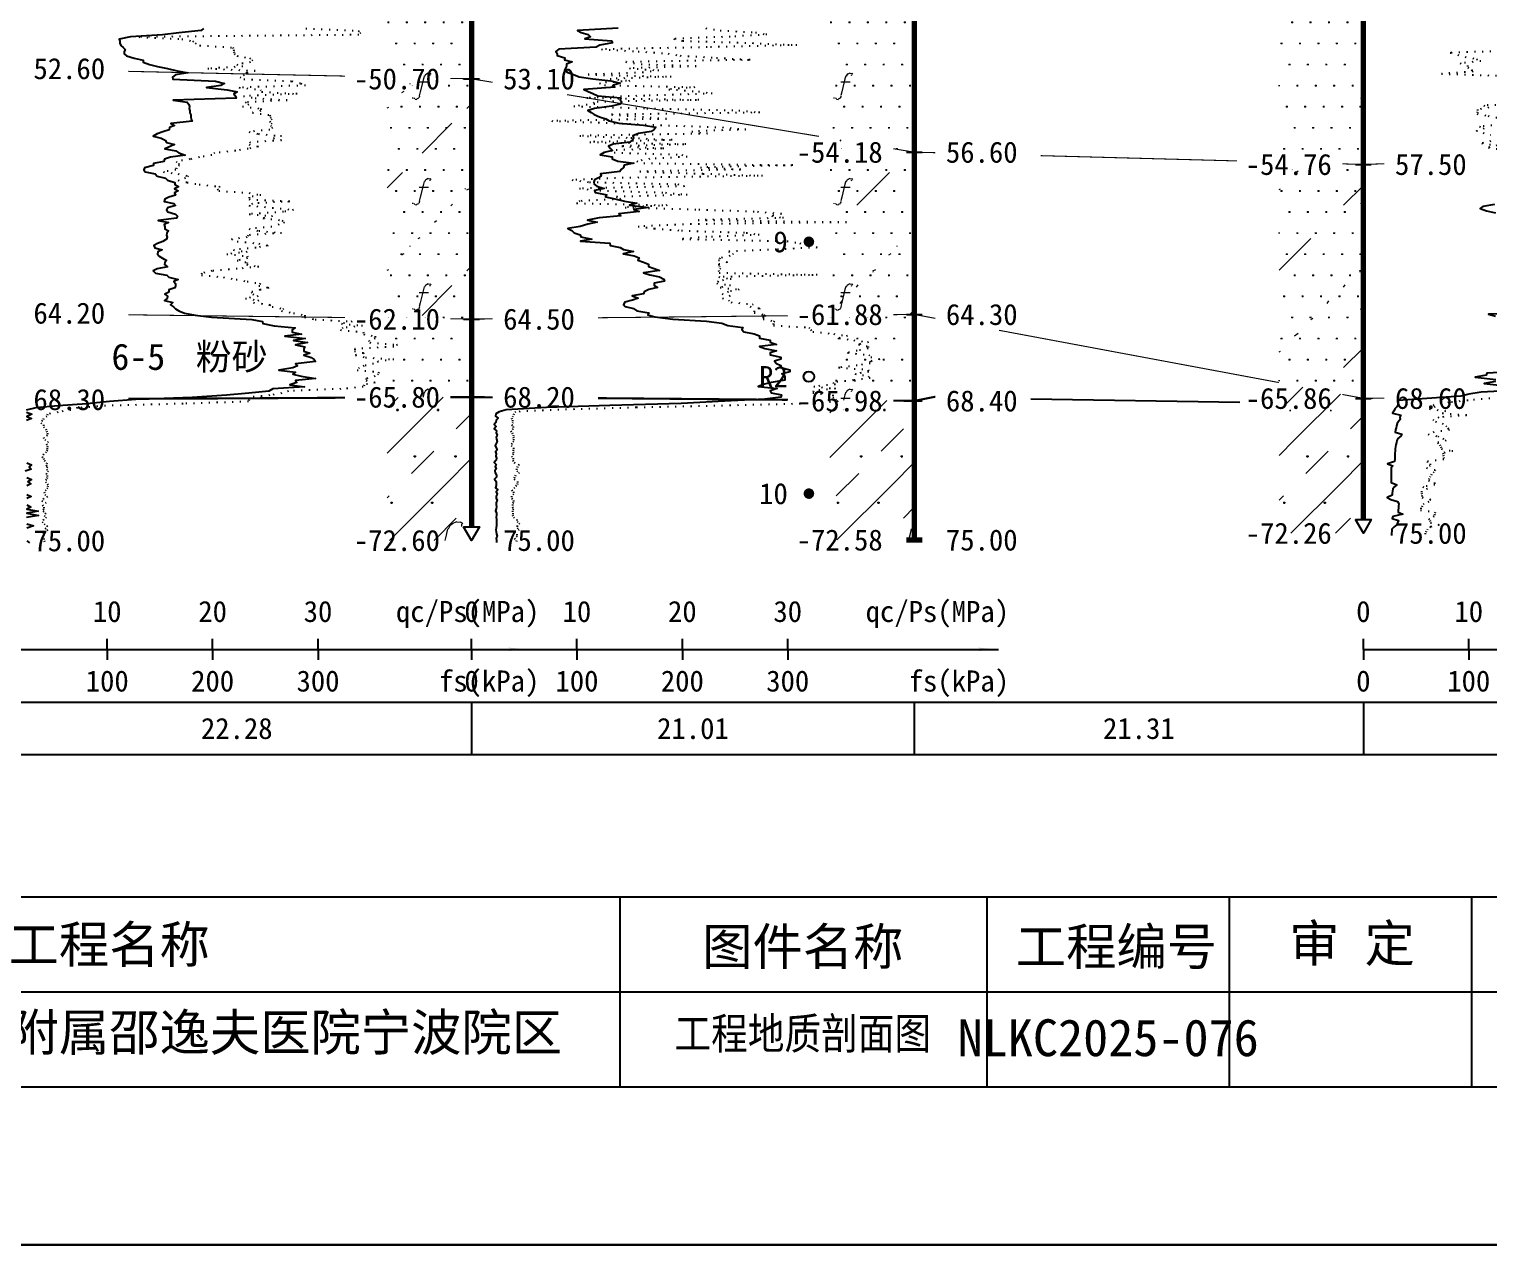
# Model space of a CAD drawing. Extents: x -37 to 3540, y -1485 to 297.
# Drawn here: x 1164.1 to 1302.6, y -594 to -478.6 of the extents above; entities that cross this region are included whole.
import ezdxf
from ezdxf.enums import TextEntityAlignment as Align

# ---------------------------------------------------------------- set-up
doc = ezdxf.new("R2010")
doc.units = 0
doc.linetypes.add('DOT', pattern=[6.35, 0, -6.35])
doc.layers.get('0').update_dxf_attribs({"linetype": 'CONTINUOUS'})
for name, color, linetype in [('CURVE', 200, 'CONTINUOUS'), ('FRAME', 7, 'CONTINUOUS'), ('HOLE', 41, 'CONTINUOUS'), ('RULER', 7, 'CONTINUOUS'), ('SAMPLE', 1, 'CONTINUOUS'), ('STRATUM', 241, 'CONTINUOUS')]:
    doc.layers.add(name, color=color, linetype=linetype)
doc.layers.add('HATCH', color=7, linetype='CONTINUOUS', lineweight=13)
doc.styles.add('ST', font='')
doc.styles.get('ST').set_extended_font_data('SimSun')
pattern_1 = [(82.875, (850.5993, -595.206), (0.0003693, 10.0001764), [0.08929, -80.53371]), (143.13, (850.7003, -595.2818), (-29.999964, 20.000054), [0.12627, -49.87373]), (172.875, (850.8775, -595.304), (-70.0002457, 9.9996603), [0.17857, -80.44443]), (206.565, (851.056, -595.2147), (-9.999705, -9.999687), [0.19954, -22.16046]), (243.435, (851.145, -595.0363), (9e-06, -9.999696), [0.19954, -22.16146]), (255.964, (851.2345, -594.679), (-0.0002, -9.999501), [0.36813, -40.86287]), (255.964, (851.5445, -593.439), (-0.0002, -9.999501), [1.27838, -39.95262]), (255.964, (851.613, -593.165), (-0.0002, -9.999501), [0.28235, -40.94865]), (216.87, (851.8032, -592.9108), (-9.999982, -10.000018), [0.12627, -49.87373]), (243.435, (851.702, -592.9865), (9e-06, -9.999696), [0.19954, -22.16146]), (206.565, (851.9817, -592.8215), (-9.999705, -9.999687), [0.19954, -22.16046]), (172.875, (852.1589, -592.8437), (-70.0002457, 9.9996603), [0.17857, -80.44443]), (143.13, (852.26, -592.9194), (-29.999964, 20.000054), [0.12627, -49.87373]), (82.875, (852.2488, -593.008), (0.0003693, 10.0001764), [0.08929, -80.53371]), (0, (851.104, -593.66), (0, 10), [0.89286, -9.10714]), (0, (851.4589, -594), (1, 2), [0, -1.75]), (0, (851.4339, -593.975), (1, 2), [0, -1.75]), (0, (851.4339, -594), (1, 2), [0, -1.75]), (0, (851.4089, -594), (1, 2), [0, -1.75]), (0, (851.4339, -594.025), (1, 2), [0, -1.75])]
pattern_2 = [(45, (851.434, -594), (-2e-06, 15.39996), [4.3383, -17.4406]), (45, (857.622, -587.777), (-2e-06, 15.39996), [4.38607, -17.3928]), (45, (862.582, -582.819), (-2e-06, 15.39996), [3.98994, -17.78894]), (26.565, (851.434, -586.3), (15.4, 15.4), [0.2123, -34.22315]), (36.8699, (852.974, -584.76), (15.4, 15.4), [0.43504, -76.56496]), (315, (859.134, -578.653), (15.39996, 3e-06), [0.0727, -21.70617]), (26.565, (859.134, -594), (15.4, 15.4), [0.31845, -34.117]), (26.565, (860.674, -592.46), (15.4, 15.4), [0.2316, -34.20383]), (90, (861.444, -591.69), (-15.4, -1e-06), [0.0633, -15.3367]), (26.565, (862.214, -590.92), (15.4, 15.4), [0.2002, -68.6707]), (36.8699, (863.754, -589.38), (15.4, 15.4), [0.2435, -76.7565]), (45, (865.294, -587.84), (-5e-07, 15.39996), [0.24005, -21.53884]), (315, (866.645, -586.195), (15.39996, 3e-06), [0.0727, -21.70617]), (36.8699, (854.514, -583.22), (15.4, 15.4), [0.22493, -76.77507]), (53.1301, (856.054, -581.68), (30.8, 46.2), [0.29564, -76.70436]), (53.1301, (857.594, -580.14), (30.8, 46.2), [0.27774, -76.72226])]
pattern_3 = [(45, (851.434, -594), (-4.24264, 4.24264), [10, 0]), (45, (852.495, -597.182), (-2.12132, 6.36396), [3, -3])]
pattern_4 = [(82.875, (849.5977, -596.6533), (0.000812, 22.000388), [0.1964, -177.1742]), (143.13, (849.82, -596.82), (-65.99992, 44.00012), [0.2778, -109.7222]), (172.875, (850.2098, -596.8687), (-154.00054, 21.999253), [0.39285, -176.97775]), (206.565, (850.602, -596.672), (-21.99935, -21.99931), [0.439, -48.753]), (243.435, (850.799, -596.28), (2e-05, -21.99933), [0.439, -48.7552]), (255.964, (850.995, -595.494), (-0.00044, -21.9989), [0.8099, -89.8983]), (255.964, (851.677, -592.7656), (-0.00044, -21.9989), [2.8124, -87.8958]), (255.964, (851.828, -592.163), (-0.00044, -21.9989), [0.6212, -90.087]), (216.87, (852.2465, -591.6037), (-21.99996, -22.00004), [0.2778, -109.7222]), (243.435, (852.024, -591.77), (2e-05, -21.99933), [0.439, -48.7552]), (206.565, (852.639, -591.407), (-21.99935, -21.99931), [0.439, -48.753]), (172.875, (853.029, -591.456), (-154.00054, 21.999253), [0.39285, -176.97775]), (143.13, (853.251, -591.6228), (-65.99992, 44.00012), [0.2778, -109.7222]), (82.875, (853.2268, -591.8177), (0.000812, 22.000388), [0.1964, -177.1742]), (0, (850.708, -593.252), (0, 22), [1.9643, -20.0357]), (0, (851.489, -594), (2.2, 4.4), [0, -3.85]), (0, (851.434, -593.945), (2.2, 4.4), [0, -3.85]), (0, (851.434, -594), (2.2, 4.4), [0, -3.85]), (0, (851.379, -594), (2.2, 4.4), [0, -3.85]), (0, (851.434, -594.055), (2.2, 4.4), [0, -3.85])]

# ---------------------------------------------------------------- blocks, each defined once
blk = doc.blocks.new('图签_A3长')
for p, q in [((0, 18), (-380, 18)), ((-222.82, 0), (-222.82, 18)), ((-188, 0), (-188, 18)), ((-165, 0), (-165, 18)), ((-142, 0), (-142, 18)), ((-320, 9), (0, 9)), ((-380, 0), (0, 0))]:
    blk.add_line(p, q)
at = {"style": 'ST'}
for s, p in [('工程名称', (-271.3, 13.5)), ('图件名称', (-205.49, 13.3)), ('工程编号', (-175.73, 13.3)), ('审 定', (-153.38, 13.61))]:
    blk.add_text(s, height=3.5, dxfattribs=at).set_placement(p, align=Align.MIDDLE_CENTER)
for tag, p in [('01＿单位名称', (-349.98, 8.36)), ('02＿工程名称', (-271.3, 5.16)), ('04＿工程编号', (-176.51, 4.65)), ('06＿图号', (-11.16, 4.91)), ('05＿日期', (-35.59, 4.65))]:
    blk.add_attdef(tag, text='', height=3.5, dxfattribs=at).set_placement(p, align=Align.MIDDLE_CENTER)
at = {"style": 'ST', "width": 0.85}
blk.add_attdef('03＿图件名称', text='', height=3, dxfattribs=at).set_placement((-205.49, 5.05), align=Align.MIDDLE_CENTER)
blk = doc.blocks.new('Arrow')
for points in [[(-3.984779, 0.348623), (0, 0), (-3.189535, 0)], [(-3.189535, 0), (0, 0), (-3.984779, -0.348623)]]:
    blk.add_solid(points)
blk = doc.blocks.new('SampleSoilUndisturbed')
at = {"const_width": 0.5}
blk.add_lwpolyline([(-0.25, 0, 1), (0.25, 0, 1)], format="xyb", close=True, dxfattribs=at)
blk = doc.blocks.new('SampleSoilDisturbed')
blk.add_circle((0, 0), 0.5)

msp = doc.modelspace()

# ---------------------------------------------------------------- hatches: boundary and pattern name
at = {"layer": 'HATCH'}
h = msp.add_hatch(dxfattribs=at)
h.set_pattern_fill('FS', color=142, style=0)
h.set_pattern_definition(pattern_1)
h.paths.add_polyline_path([(1206.09, -458.56), (1198.09, -458.57), (1198.09, -483.19), (1206.09, -483.36)])
h.paths.add_polyline_path([(1194.02, -484.85), (1203.58, -484.85), (1203.58, -481.92), (1194.02, -481.92)], flags=9)
h.paths.add_polyline_path([(1194.02, -460.05), (1203.58, -460.05), (1203.58, -457.12), (1194.02, -457.12)], flags=9)
h = msp.add_hatch(dxfattribs=at)
h.set_pattern_fill('FS', color=142, style=0)
h.set_pattern_definition(pattern_1)
h.paths.add_polyline_path([(1248.1, -465.52), (1240.1, -462.52), (1240.1, -488.99), (1248.1, -490.32)])
h.paths.add_polyline_path([(1236.03, -491.81), (1245.59, -491.81), (1245.59, -488.87), (1236.03, -488.87)], flags=9)
h.paths.add_polyline_path([(1236.03, -467.01), (1245.59, -467.01), (1245.59, -464.07), (1236.03, -464.07)], flags=9)
h = msp.add_hatch(dxfattribs=at)
h.set_pattern_fill('FS', color=142, style=0)
h.set_pattern_definition(pattern_1)
h.paths.add_polyline_path([(1290.71, -466.08), (1282.71, -465.98), (1282.71, -491.26), (1290.71, -491.48)])
h.paths.add_polyline_path([(1278.64, -492.97), (1288.2, -492.97), (1288.2, -490.04), (1278.64, -490.04)], flags=9)
h.paths.add_polyline_path([(1278.64, -467.57), (1288.2, -467.57), (1288.2, -464.64), (1278.64, -464.64)], flags=9)
h = msp.add_hatch(dxfattribs=at)
h.set_pattern_fill('FS', color=142, style=0)
h.set_pattern_definition(pattern_1)
h.paths.add_polyline_path([(1206.09, -483.36), (1198.09, -483.19), (1198.09, -506.06), (1206.09, -506.16)])
h.paths.add_polyline_path([(1194.02, -507.65), (1203.58, -507.65), (1203.58, -504.72), (1194.02, -504.72)], flags=9)
h.paths.add_polyline_path([(1194.02, -484.85), (1203.58, -484.85), (1203.58, -481.92), (1194.02, -481.92)], flags=9)
h = msp.add_hatch(dxfattribs=at)
h.set_pattern_fill('SZFT', color=142, scale=2.2, style=0)
h.set_pattern_definition(pattern_2)
h.paths.add_polyline_path([(1206.09, -483.36), (1198.09, -483.19), (1198.09, -506.06), (1206.09, -506.16)])
h.paths.add_polyline_path([(1194.02, -507.65), (1203.58, -507.65), (1203.58, -504.72), (1194.02, -504.72)], flags=9)
h.paths.add_polyline_path([(1194.02, -484.85), (1203.58, -484.85), (1203.58, -481.92), (1194.02, -481.92)], flags=9)
h = msp.add_hatch(dxfattribs=at)
h.set_pattern_fill('FS', color=142, style=0)
h.set_pattern_definition(pattern_1)
h.paths.add_polyline_path([(1248.1, -490.32), (1240.1, -488.99), (1240.1, -505.8), (1248.1, -505.72)])
h.paths.add_polyline_path([(1236.03, -507.21), (1245.59, -507.21), (1245.59, -504.27), (1236.03, -504.27)], flags=9)
h.paths.add_polyline_path([(1236.03, -491.81), (1245.59, -491.81), (1245.59, -488.87), (1236.03, -488.87)], flags=9)
h = msp.add_hatch(dxfattribs=at)
h.set_pattern_fill('SZFT', color=142, scale=2.2, style=0)
h.set_pattern_definition(pattern_2)
h.paths.add_polyline_path([(1248.1, -490.32), (1240.1, -488.99), (1240.1, -505.8), (1248.1, -505.72)])
h.paths.add_polyline_path([(1236.03, -507.21), (1245.59, -507.21), (1245.59, -504.27), (1236.03, -504.27)], flags=9)
h.paths.add_polyline_path([(1236.03, -491.81), (1245.59, -491.81), (1245.59, -488.87), (1236.03, -488.87)], flags=9)
h = msp.add_hatch(dxfattribs=at)
h.set_pattern_fill('FS', color=142, style=0)
h.set_pattern_definition(pattern_1)
h.paths.add_polyline_path([(1290.71, -491.48), (1282.71, -491.26), (1282.71, -512.19), (1290.71, -513.68)])
h.paths.add_polyline_path([(1278.64, -515.17), (1288.2, -515.17), (1288.2, -512.24), (1278.64, -512.24)], flags=9)
h.paths.add_polyline_path([(1278.64, -492.97), (1288.2, -492.97), (1288.2, -490.04), (1278.64, -490.04)], flags=9)
h = msp.add_hatch(dxfattribs=at)
h.set_pattern_fill('SZFT', color=142, scale=2.2, style=0)
h.set_pattern_definition(pattern_2)
h.paths.add_polyline_path([(1290.71, -491.48), (1282.71, -491.26), (1282.71, -512.19), (1290.71, -513.68)])
h.paths.add_polyline_path([(1278.64, -515.17), (1288.2, -515.17), (1288.2, -512.24), (1278.64, -512.24)], flags=9)
h.paths.add_polyline_path([(1278.64, -492.97), (1288.2, -492.97), (1288.2, -490.04), (1278.64, -490.04)], flags=9)
h = msp.add_hatch(dxfattribs=at)
h.set_pattern_fill('FS', color=142, style=0)
h.set_pattern_definition(pattern_1)
h.paths.add_polyline_path([(1206.09, -506.16), (1198.09, -506.06), (1198.09, -513.6), (1206.09, -513.56)])
h.paths.add_polyline_path([(1194.02, -515.05), (1203.58, -515.05), (1203.58, -512.12), (1194.02, -512.12)], flags=9)
h.paths.add_polyline_path([(1194.02, -507.65), (1203.58, -507.65), (1203.58, -504.72), (1194.02, -504.72)], flags=9)
h = msp.add_hatch(dxfattribs=at)
h.set_pattern_fill('FS', color=142, style=0)
h.set_pattern_definition(pattern_1)
h.paths.add_polyline_path([(1248.1, -505.72), (1240.1, -505.8), (1240.1, -513.85), (1248.1, -513.92)])
h.paths.add_polyline_path([(1236.03, -515.41), (1245.59, -515.41), (1245.59, -512.47), (1236.03, -512.47)], flags=9)
h.paths.add_polyline_path([(1236.03, -507.21), (1245.59, -507.21), (1245.59, -504.27), (1236.03, -504.27)], flags=9)
h = msp.add_hatch(dxfattribs=at)
h.set_pattern_fill('FZNT', color=32, style=0)
h.set_pattern_definition(pattern_3)
h.paths.add_polyline_path([(1206.09, -513.56), (1198.09, -513.6), (1198.09, -527.16), (1206.09, -527.16), (1205.34, -525.86), (1206.09, -525.86)])
h.paths.add_polyline_path([(1194.02, -528.65), (1203.58, -528.65), (1203.58, -525.72), (1194.02, -525.72)], flags=9)
h.paths.add_polyline_path([(1194.02, -515.05), (1203.58, -515.05), (1203.58, -512.12), (1194.02, -512.12)], flags=9)
h = msp.add_hatch(dxfattribs=at)
h.set_pattern_fill('FS', color=32, scale=2.2, style=0)
h.set_pattern_definition(pattern_4)
h.paths.add_polyline_path([(1206.09, -513.56), (1198.09, -513.6), (1198.09, -527.16), (1206.09, -527.16), (1205.34, -525.86), (1206.09, -525.86)])
h.paths.add_polyline_path([(1194.02, -528.65), (1203.58, -528.65), (1203.58, -525.72), (1194.02, -525.72)], flags=9)
h.paths.add_polyline_path([(1194.02, -515.05), (1203.58, -515.05), (1203.58, -512.12), (1194.02, -512.12)], flags=9)
h = msp.add_hatch(dxfattribs=at)
h.set_pattern_fill('FZNT', color=32, style=0)
h.set_pattern_definition(pattern_3)
h.paths.add_polyline_path([(1290.71, -513.68), (1282.71, -512.19), (1282.71, -526.48), (1290.71, -526.48), (1289.96, -525.18), (1290.71, -525.18)])
h.paths.add_polyline_path([(1278.64, -527.97), (1288.2, -527.97), (1288.2, -525.04), (1278.64, -525.04)], flags=9)
h.paths.add_polyline_path([(1278.64, -515.17), (1288.2, -515.17), (1288.2, -512.24), (1278.64, -512.24)], flags=9)
h = msp.add_hatch(dxfattribs=at)
h.set_pattern_fill('FS', color=32, scale=2.2, style=0)
h.set_pattern_definition(pattern_4)
h.paths.add_polyline_path([(1290.71, -513.68), (1282.71, -512.19), (1282.71, -526.48), (1290.71, -526.48), (1289.96, -525.18), (1290.71, -525.18)])
h.paths.add_polyline_path([(1278.64, -527.97), (1288.2, -527.97), (1288.2, -525.04), (1278.64, -525.04)], flags=9)
h.paths.add_polyline_path([(1278.64, -515.17), (1288.2, -515.17), (1288.2, -512.24), (1278.64, -512.24)], flags=9)
h = msp.add_hatch(dxfattribs=at)
h.set_pattern_fill('FZNT', color=32, style=0)
h.set_pattern_definition(pattern_3)
h.paths.add_polyline_path([(1248.1, -513.92), (1240.1, -513.85), (1240.1, -527.12), (1248.1, -527.12)])
h.paths.add_polyline_path([(1236.03, -528.61), (1245.59, -528.61), (1245.59, -525.67), (1236.03, -525.67)], flags=9)
h.paths.add_polyline_path([(1236.03, -515.41), (1245.59, -515.41), (1245.59, -512.47), (1236.03, -512.47)], flags=9)
h = msp.add_hatch(dxfattribs=at)
h.set_pattern_fill('FS', color=32, scale=2.2, style=0)
h.set_pattern_definition(pattern_4)
h.paths.add_polyline_path([(1248.1, -513.92), (1240.1, -513.85), (1240.1, -527.12), (1248.1, -527.12)])
h.paths.add_polyline_path([(1236.03, -528.61), (1245.59, -528.61), (1245.59, -525.67), (1236.03, -525.67)], flags=9)
h.paths.add_polyline_path([(1236.03, -515.41), (1245.59, -515.41), (1245.59, -512.47), (1236.03, -512.47)], flags=9)

# ---------------------------------------------------------------- linework, layer by layer
at = {"layer": 'CURVE', "color": 30, "linetype": 'Continuous'}
for points in [[(1180.65, -478.59), (1180.42, -478.79), (1178.31, -478.99), (1176.77, -479.19), (1173.74, -479.39), (1172.65, -479.59), (1172.72, -479.79), (1172.73, -479.99), (1172.8, -480.19), (1173.02, -480.39), (1173.22, -480.59), (1173.12, -480.79), (1173.14, -480.99), (1173.36, -481.19), (1174.09, -481.39), (1174.93, -481.59), (1174.92, -481.79), (1175.53, -481.99), (1176.28, -482.19), (1177.23, -482.39), (1178.15, -482.59), (1179.17, -482.79), (1178, -482.99), (1177.7, -483.19), (1177.74, -483.39), (1181.79, -483.59), (1182.66, -483.79), (1182.3, -483.99), (1180.93, -484.19), (1182.89, -484.39), (1183.84, -484.59), (1183.52, -484.79), (1183.69, -484.99), (1183.74, -485.19), (1177.78, -485.39), (1179.11, -485.59), (1179.25, -485.79), (1179.34, -485.99), (1179.28, -486.19), (1179.35, -486.39), (1179.36, -486.59), (1179.45, -486.79), (1179.44, -486.99), (1179.49, -487.19), (1179.58, -487.39), (1177.54, -487.59), (1177.91, -487.79), (1177.44, -487.99), (1177.39, -488.19), (1176.8, -488.39), (1176.25, -488.59), (1175.88, -488.79), (1176.64, -488.99), (1177.01, -489.19), (1177.14, -489.39), (1177.89, -489.59), (1177.5, -489.79), (1177, -489.99), (1178.04, -490.19), (1178.3, -490.39), (1178.9, -490.59), (1177.51, -490.79), (1176.96, -490.99), (1176.9, -491.19), (1175.9, -491.39), (1175.9, -491.59), (1175.06, -491.79), (1175, -491.99), (1175.11, -492.19), (1176.06, -492.39), (1176.27, -492.59), (1177.06, -492.79), (1177.25, -492.99), (1177.95, -493.19), (1177.95, -493.39), (1178.27, -493.59), (1177.91, -493.79), (1178.25, -493.99), (1177.9, -494.19), (1178, -494.39), (1177.37, -494.59), (1177, -494.79), (1176.91, -494.99), (1177.85, -495.19), (1178.01, -495.39), (1177.25, -495.59), (1177.15, -495.79), (1177.28, -495.99), (1178.01, -496.19), (1178.19, -496.39), (1178.1, -496.59), (1176.35, -496.79), (1177.34, -496.99), (1176.91, -497.19), (1177, -497.39), (1176.99, -497.59), (1177.34, -497.79), (1177.19, -497.99), (1177.15, -498.19), (1177.2, -498.39), (1177.15, -498.59), (1176.8, -498.79), (1176.3, -498.99), (1175.95, -499.19), (1176.05, -499.39), (1176.74, -499.59), (1176.31, -499.79), (1176.28, -499.99), (1176.45, -500.19), (1176.75, -500.39), (1177.14, -500.59), (1177, -500.79), (1176.96, -500.99), (1177.24, -501.19), (1176.25, -501.39), (1175.89, -501.59), (1176.09, -501.79), (1177.19, -501.99), (1177.37, -502.19), (1178.25, -502.39), (1177.84, -502.59), (1178.01, -502.79), (1178, -502.99), (1177.95, -503.19), (1177.36, -503.39), (1177.36, -503.59), (1176.98, -503.79), (1177.25, -503.99), (1177.2, -504.19), (1176.95, -504.39), (1177.75, -504.59), (1177.51, -504.79), (1177.8, -504.99), (1177.99, -505.19), (1178.3, -505.39), (1178.85, -505.59), (1179.85, -505.79), (1181.4, -505.99), (1185.25, -506.19), (1186.24, -506.39), (1186.27, -506.59), (1187.36, -506.79), (1189.35, -506.99), (1189.06, -507.19), (1189.06, -507.39), (1189.96, -507.59), (1188.36, -507.79), (1190.29, -507.99), (1189.2, -508.19), (1190.51, -508.39), (1189.37, -508.59), (1190.28, -508.79), (1190.19, -508.99), (1190.18, -509.19), (1190.76, -509.39), (1190.19, -509.59), (1190.86, -509.79), (1191.17, -509.99), (1191.28, -510.19), (1189.38, -510.39), (1189.58, -510.59), (1189.14, -510.79), (1187.79, -510.99), (1189.39, -511.19), (1189.13, -511.39), (1189.91, -511.59), (1191.28, -511.79), (1189.4, -511.99), (1189.51, -512.19), (1188.86, -512.39), (1190.24, -512.59), (1187.24, -512.79), (1186.86, -512.99), (1184.97, -513.19), (1182.84, -513.39), (1179.58, -513.59), (1174.24, -513.79), (1171.74, -513.99), (1169.58, -514.19), (1166.85, -514.39), (1164.73, -514.59), (1163.84, -514.79)], [(1219.99, -478.56), (1216.15, -478.76), (1216.48, -478.96), (1217.15, -479.16), (1217.38, -479.36), (1216.84, -479.56), (1219.38, -479.76), (1219.45, -479.96), (1218.25, -480.16), (1217.91, -480.36), (1214.36, -480.56), (1214.1, -480.76), (1214.2, -480.96), (1214.2, -481.16), (1214.93, -481.36), (1214.92, -481.56), (1215.65, -481.76), (1215.1, -481.96), (1215.1, -482.16), (1215, -482.36), (1214.91, -482.56), (1215.23, -482.76), (1215.75, -482.96), (1216.31, -483.16), (1217.61, -483.36), (1219.31, -483.56), (1220.19, -483.76), (1219.55, -483.96), (1219.68, -484.16), (1216.74, -484.36), (1217.15, -484.56), (1217.6, -484.76), (1218.06, -484.96), (1220.26, -485.16), (1220.2, -485.36), (1220.35, -485.56), (1220.2, -485.76), (1219.37, -485.96), (1217.74, -486.16), (1217.11, -486.36), (1217.45, -486.56), (1217.73, -486.76), (1218.23, -486.96), (1218.83, -487.16), (1219.15, -487.36), (1220.05, -487.56), (1222.41, -487.76), (1223.57, -487.96), (1223.42, -488.16), (1223.14, -488.36), (1221.92, -488.56), (1221.38, -488.76), (1221.46, -488.96), (1221.37, -489.16), (1221.12, -489.36), (1219.52, -489.56), (1219.08, -489.76), (1219.26, -489.96), (1219.47, -490.16), (1218.66, -490.36), (1218.3, -490.56), (1219.42, -490.76), (1219.43, -490.96), (1219.97, -491.16), (1221.5, -491.36), (1220.56, -491.56), (1220.51, -491.76), (1220.29, -491.96), (1220.16, -492.16), (1218.34, -492.36), (1218.4, -492.56), (1218.14, -492.76), (1217.77, -492.96), (1217.7, -493.16), (1217.72, -493.36), (1217.97, -493.56), (1218.66, -493.76), (1217.76, -493.96), (1217.81, -494.16), (1218.91, -494.36), (1218.8, -494.56), (1219.68, -494.76), (1220.61, -494.96), (1221.77, -495.16), (1221.07, -495.36), (1222.88, -495.56), (1221.49, -495.76), (1221.99, -495.96), (1220.06, -496.16), (1220.26, -496.36), (1218.21, -496.56), (1217.09, -496.76), (1218, -496.96), (1217.11, -497.16), (1216.41, -497.36), (1215.23, -497.56), (1215.6, -497.76), (1215.82, -497.96), (1216.38, -498.16), (1216.46, -498.36), (1217.51, -498.56), (1216.44, -498.76), (1219.2, -498.96), (1219.25, -499.16), (1220.2, -499.36), (1220.51, -499.56), (1221.47, -499.76), (1220.47, -499.96), (1221.51, -500.16), (1221.98, -500.36), (1221.87, -500.56), (1222.41, -500.76), (1222.87, -500.96), (1222.87, -501.16), (1223.41, -501.36), (1223.92, -501.56), (1222.41, -501.76), (1223.01, -501.96), (1223.91, -502.16), (1224.32, -502.36), (1224.41, -502.56), (1223.41, -502.76), (1223.41, -502.96), (1223.72, -503.16), (1222.91, -503.36), (1222.47, -503.56), (1222.41, -503.76), (1221.32, -503.96), (1221.91, -504.16), (1221.37, -504.36), (1220.63, -504.56), (1220.52, -504.76), (1220.68, -504.96), (1221.47, -505.16), (1221.76, -505.36), (1222.92, -505.56), (1222.82, -505.76), (1223.47, -505.96), (1225.2, -506.16), (1228.37, -506.36), (1229.83, -506.56), (1230.41, -506.76), (1231.82, -506.96), (1231.74, -507.16), (1231.92, -507.36), (1232.92, -507.56), (1233.41, -507.76), (1233.42, -507.96), (1234.41, -508.16), (1234.41, -508.36), (1235.01, -508.56), (1233.42, -508.76), (1233.91, -508.96), (1235.01, -509.16), (1234.42, -509.36), (1234.42, -509.56), (1235.42, -509.76), (1235.42, -509.96), (1234.82, -510.16), (1235.01, -510.36), (1235.42, -510.56), (1235.43, -510.76), (1236.3, -510.96), (1236.29, -511.16), (1235.54, -511.36), (1235.81, -511.56), (1235.83, -511.76), (1235.81, -511.96), (1234.52, -512.16), (1233.77, -512.36), (1233.29, -512.56), (1235.08, -512.76), (1234.42, -512.96), (1234.52, -513.16), (1235.49, -513.36), (1235.42, -513.56), (1233.92, -513.76), (1230.08, -513.96), (1225.97, -514.16), (1219.2, -514.36), (1213.2, -514.56), (1209.37, -514.76), (1208.7, -514.96), (1208.4, -515.16), (1208.36, -515.36), (1208.62, -515.56), (1208.41, -515.76), (1208.4, -515.96), (1208.22, -516.16), (1208.41, -516.36), (1208.23, -516.56), (1208.47, -516.76), (1208.41, -516.96), (1208.52, -517.16), (1208.44, -517.36), (1208.46, -517.56), (1208.52, -517.76), (1208.43, -517.96), (1208.32, -518.16), (1208.43, -518.36), (1208.51, -518.56), (1208.37, -518.76), (1208.43, -518.96), (1208.4, -519.16), (1208.47, -519.36), (1208.41, -519.56), (1208.25, -519.76), (1208.41, -519.96), (1208.33, -520.16), (1208.41, -520.36), (1208.3, -520.56), (1208.33, -520.76), (1208.46, -520.96), (1208.47, -521.16), (1208.27, -521.36), (1208.41, -521.56), (1208.43, -521.76), (1208.41, -521.96), (1208.37, -522.16), (1208.57, -522.36), (1208.43, -522.56), (1208.52, -522.76), (1208.43, -522.96), (1208.43, -523.16), (1208.52, -523.36), (1208.41, -523.56), (1208.43, -523.76), (1208.46, -523.96), (1208.43, -524.16), (1208.37, -524.36), (1208.47, -524.56), (1208.46, -524.76), (1208.41, -524.96), (1208.45, -525.16), (1208.47, -525.36), (1208.46, -525.56), (1208.46, -525.76), (1208.41, -525.96), (1208.4, -526.16), (1208.43, -526.36), (1208.45, -526.56), (1208.51, -526.76), (1208.43, -526.96), (1208.47, -527.16), (1208.47, -527.36)], [(1303.16, -495.28), (1302.06, -495.48), (1301.8, -495.68), (1302.38, -495.88), (1303.24, -496.08)], [(1308.29, -505.48), (1302.58, -505.68), (1303.24, -505.88)], [(1306.53, -511.08), (1302.43, -511.28), (1302.36, -511.48), (1301.32, -511.68), (1303.28, -511.88)], [(1303.26, -512.08), (1302.18, -512.28), (1304.18, -512.48)], [(1306.11, -512.88), (1301.89, -513.08), (1300.73, -513.28), (1299.95, -513.48), (1296.74, -513.68), (1294.02, -513.88), (1293.97, -514.08), (1293.98, -514.28), (1293.87, -514.48), (1293.69, -514.68), (1293.59, -514.88), (1293.48, -515.08), (1294.26, -515.28), (1294.16, -515.48), (1294.19, -515.68), (1294.03, -515.88), (1293.93, -516.08), (1293.86, -516.28), (1293.81, -516.48), (1293.77, -516.68), (1293.74, -516.88), (1294.36, -517.08), (1294.28, -517.28), (1293.98, -517.48), (1293.9, -517.68), (1293.84, -517.88), (1293.79, -518.08), (1293.76, -518.28), (1293.74, -518.48), (1293.72, -518.68), (1293.71, -518.88), (1293.69, -519.08), (1293.68, -519.28), (1293.68, -519.48), (1293.67, -519.68), (1292.99, -519.88), (1293.5, -520.08), (1293.36, -520.28), (1293.34, -520.48), (1293.34, -520.68), (1293.34, -520.88), (1293.34, -521.08), (1293.34, -521.28), (1293.34, -521.48), (1293.34, -521.68), (1293.88, -521.88), (1293.65, -522.08), (1293.52, -522.28), (1293.47, -522.48), (1293.45, -522.68), (1293.44, -522.88), (1292.98, -523.08), (1293.33, -523.28), (1293.95, -523.48), (1294.06, -523.68), (1294.04, -523.88), (1294.03, -524.08), (1294.02, -524.28), (1294.02, -524.48), (1294.45, -524.68), (1293.51, -524.88), (1293.44, -525.08), (1294.05, -525.28), (1293.95, -525.48), (1293.89, -525.68), (1293.62, -525.88), (1293.42, -526.08), (1293.41, -526.28), (1293.39, -526.48), (1293.39, -526.68)], [(1163.86, -514.99), (1164.36, -515.19), (1163.9, -515.39), (1164.35, -515.59), (1163.85, -515.79)], [(1163.89, -519.79), (1164.35, -519.99), (1164.11, -520.19), (1164.31, -520.39), (1163.74, -520.59)], [(1163.9, -521.19), (1164.35, -521.39), (1163.99, -521.59), (1164.27, -521.79), (1163.9, -521.99)], [(1163.9, -522.79), (1164.29, -522.99), (1163.89, -523.19)], [(1163.89, -523.79), (1164.26, -523.99), (1163.89, -524.19), (1164.97, -524.39), (1163.89, -524.59), (1165, -524.79), (1163.86, -524.99)], [(1163.88, -525.59), (1164.53, -525.79), (1163.9, -525.99)], [(1163.88, -527.19), (1164.15, -527.39)]]:
    msp.add_lwpolyline(points, dxfattribs=at)
at = {"layer": 'CURVE', "color": 100, "linetype": 'DOT', "ltscale": 0.1}
for points in [[(1190.36, -478.59), (1195.34, -478.79), (1195.54, -478.99), (1195.39, -479.19), (1174.55, -479.39), (1178.6, -479.59), (1179.62, -479.79), (1179.86, -479.99), (1180.29, -480.19), (1183.45, -480.39), (1183.5, -480.59), (1183.54, -480.79), (1183.58, -480.99), (1183.83, -481.19), (1185.02, -481.39), (1185.3, -481.59), (1185.13, -481.79), (1183.82, -481.99), (1184.39, -482.19), (1181.07, -482.39), (1185.56, -482.59), (1184.74, -482.79), (1184.52, -482.99), (1184.12, -483.19), (1184.49, -483.39), (1189.04, -483.59), (1189.88, -483.79), (1190.33, -483.99), (1184.02, -484.19), (1186.06, -484.39), (1186.17, -484.59), (1189.53, -484.79), (1184.44, -484.99), (1185.56, -485.19), (1188.59, -485.39), (1184.61, -485.59), (1184.96, -485.79), (1184.34, -485.99), (1186.1, -486.19), (1186.09, -486.39), (1185.3, -486.59), (1186.95, -486.79), (1186.99, -486.99), (1187.15, -487.19), (1186.95, -487.39), (1187.15, -487.59), (1187, -487.79), (1187.19, -487.99), (1186.95, -488.19), (1184.99, -488.39), (1185.88, -488.59), (1188.05, -488.79), (1187.3, -488.99), (1188.05, -489.19), (1185.08, -489.39), (1184.98, -489.59), (1185.88, -489.79), (1184.9, -489.99), (1183.71, -490.19), (1181.71, -490.39), (1181.44, -490.59), (1180.28, -490.79), (1179.39, -490.99), (1178.05, -491.19), (1178.3, -491.39), (1178.35, -491.59), (1178.1, -491.79), (1178.04, -491.99), (1176.85, -492.19), (1178.25, -492.39), (1179.2, -492.59), (1178.95, -492.79), (1178.25, -492.99), (1179.11, -493.19), (1180.25, -493.39), (1182.2, -493.59), (1181.99, -493.79), (1182.1, -493.99), (1185, -494.19), (1186.09, -494.39), (1184.99, -494.59), (1184.99, -494.79), (1188.86, -494.99), (1185.3, -495.19), (1184.97, -495.39), (1187.19, -495.59), (1189.2, -495.79), (1188.25, -495.99), (1185, -496.19), (1187.19, -496.39), (1186.3, -496.59), (1188.1, -496.79), (1188.35, -496.99), (1187.85, -497.19), (1187.14, -497.39), (1185, -497.59), (1185.9, -497.79), (1188.05, -497.99), (1184.9, -498.19), (1184.8, -498.39), (1183.3, -498.59), (1183.86, -498.79), (1185.89, -498.99), (1186.8, -499.19), (1185.64, -499.39), (1183.5, -499.59), (1184.8, -499.79), (1182.86, -499.99), (1184.8, -500.19), (1184.84, -500.39), (1183.86, -500.59), (1184.8, -500.79), (1184.75, -500.99), (1185.89, -501.19), (1183.84, -501.39), (1181.49, -501.59), (1180.49, -501.79), (1180.45, -501.99), (1182.55, -502.19), (1183.76, -502.39), (1184.8, -502.59), (1186.05, -502.79), (1185.9, -502.99), (1186.84, -503.19), (1186.04, -503.39), (1185.19, -503.59), (1185.35, -503.79), (1185.84, -503.99), (1184.65, -504.19), (1185.9, -504.39), (1185.41, -504.59), (1186.95, -504.79), (1187.16, -504.99), (1188.26, -505.19), (1188.05, -505.39), (1189.2, -505.59), (1190.26, -505.79), (1190.26, -505.99), (1191.25, -506.19), (1194.75, -506.39), (1193.75, -506.59), (1195.74, -506.79), (1193.87, -506.99), (1193.66, -507.19), (1195.8, -507.39), (1195.85, -507.59), (1196.95, -507.79), (1196.95, -507.99), (1196.34, -508.19), (1196.43, -508.39), (1199.05, -508.59), (1198.71, -508.79), (1195.01, -508.99), (1194.99, -509.19), (1195.9, -509.39), (1195.08, -509.59), (1196.02, -509.79), (1198.71, -509.99), (1197.24, -510.19), (1196.8, -510.39), (1195.9, -510.59), (1195.44, -510.79), (1195.24, -510.99), (1197.29, -511.19), (1197.24, -511.39), (1196.95, -511.59), (1196.1, -511.79), (1196.09, -511.99), (1196.94, -512.19), (1195.9, -512.39), (1195.8, -512.59), (1193.7, -512.79), (1188.71, -512.99), (1188.1, -513.19), (1186.94, -513.39), (1185, -513.59), (1185, -513.79), (1184.94, -513.99), (1178.71, -514.19), (1171.35, -514.39), (1168.71, -514.59), (1168.07, -514.79), (1166.86, -514.99), (1165.85, -515.19), (1165.8, -515.39), (1165.48, -515.59), (1165.39, -515.79), (1165.21, -515.99), (1165.46, -516.19), (1165.47, -516.39), (1165.69, -516.59), (1165.75, -516.79), (1165.84, -516.99), (1165.84, -517.19), (1165.46, -517.39), (1165.59, -517.59), (1165.9, -517.79), (1165.75, -517.99), (1165.84, -518.19), (1165.83, -518.39), (1165.84, -518.59), (1165.74, -518.79), (1165.5, -518.99), (1165.36, -519.19), (1165.46, -519.39), (1165.54, -519.59), (1165.8, -519.79), (1165.73, -519.99), (1165.84, -520.19), (1165.75, -520.39), (1165.9, -520.59), (1165.74, -520.79), (1165.83, -520.99), (1165.81, -521.19), (1165.75, -521.39), (1165.66, -521.59), (1165.85, -521.79), (1165.89, -521.99), (1165.84, -522.19), (1165.7, -522.39), (1165.55, -522.59), (1165.59, -522.79), (1165.84, -522.99), (1165.5, -523.19), (1165.31, -523.39), (1165.74, -523.59), (1165.39, -523.79), (1165.49, -523.99), (1165.49, -524.19), (1165.41, -524.39), (1165.7, -524.59), (1165.54, -524.79), (1165.73, -524.99), (1165.5, -525.19), (1165.36, -525.39), (1165.53, -525.59), (1165.84, -525.79), (1165.61, -525.99), (1165.87, -526.19), (1165.41, -526.39), (1165.51, -526.59), (1165.41, -526.79), (1165.5, -526.99), (1165.54, -527.19), (1165.61, -527.39)], [(1228.31, -478.56), (1229.68, -478.76), (1233.03, -478.96), (1234.11, -479.16), (1230.64, -479.36), (1225.29, -479.56), (1226.13, -479.76), (1232.73, -479.96), (1236.95, -480.16), (1228.45, -480.36), (1218.41, -480.56), (1221.9, -480.76), (1224.74, -480.96), (1225.89, -481.16), (1229.34, -481.36), (1232.51, -481.56), (1220.72, -481.76), (1222.17, -481.96), (1227.41, -482.16), (1221.08, -482.36), (1223.85, -482.56), (1222.37, -482.76), (1217.15, -482.96), (1225.04, -483.16), (1219.24, -483.36), (1221.1, -483.56), (1218.22, -483.76), (1218.69, -483.96), (1227.27, -484.16), (1224.81, -484.36), (1227.62, -484.56), (1228.91, -484.76), (1222.52, -484.96), (1217.03, -485.16), (1227.66, -485.36), (1217.64, -485.56), (1217.8, -485.76), (1215.8, -485.96), (1222.71, -486.16), (1231.44, -486.36), (1233.43, -486.56), (1219.38, -486.76), (1222.3, -486.96), (1224.58, -487.16), (1213.71, -487.36), (1219.61, -487.56), (1224.03, -487.76), (1229.9, -487.96), (1232.12, -488.16), (1226.99, -488.36), (1228.47, -488.56), (1216.36, -488.76), (1221.19, -488.96), (1225.12, -489.16), (1217.3, -489.36), (1226.42, -489.56), (1220.36, -489.76), (1224.32, -489.96), (1219.35, -490.16), (1219.62, -490.36), (1226.03, -490.56), (1226.54, -490.76), (1223, -490.96), (1221.78, -491.16), (1222.43, -491.36), (1236.59, -491.56), (1227.82, -491.76), (1231.65, -491.96), (1222.05, -492.16), (1228.05, -492.36), (1233.71, -492.56), (1220.49, -492.76), (1215.64, -492.96), (1217.28, -493.16), (1225.65, -493.36), (1226.28, -493.56), (1216.33, -493.76), (1218.26, -493.96), (1224.48, -494.16), (1226.54, -494.36), (1219.84, -494.56), (1220.25, -494.76), (1216.37, -494.96), (1216.06, -495.16), (1224.65, -495.36), (1220.67, -495.56), (1227.66, -495.76), (1233.21, -495.96), (1235.5, -496.16), (1234.58, -496.36), (1235.7, -496.56), (1227.6, -496.76), (1241.67, -496.96), (1226.93, -497.16), (1221.91, -497.36), (1223.45, -497.56), (1226.01, -497.76), (1232.16, -497.96), (1233.37, -498.16), (1228.42, -498.36), (1226.07, -498.56), (1236.04, -498.76), (1237.25, -498.96), (1238.09, -499.16), (1238.89, -499.36), (1235.01, -499.56), (1230.47, -499.76), (1230.92, -499.96), (1230.62, -500.16), (1229.66, -500.36), (1229.52, -500.56), (1230.37, -500.76), (1229.56, -500.96), (1229.57, -501.16), (1229.71, -501.36), (1229.52, -501.56), (1229.57, -501.76), (1238.89, -501.96), (1229.56, -502.16), (1230.73, -502.36), (1229.51, -502.56), (1229.37, -502.76), (1230.66, -502.96), (1229.67, -503.16), (1231.47, -503.36), (1230.47, -503.56), (1229.87, -503.76), (1230.62, -503.96), (1229.91, -504.16), (1230.47, -504.36), (1230.71, -504.56), (1232.82, -504.76), (1232.52, -504.96), (1233.47, -505.16), (1232.92, -505.36), (1232.91, -505.56), (1233.91, -505.76), (1233.77, -505.96), (1233.77, -506.16), (1234.82, -506.36), (1234.72, -506.56), (1234.73, -506.76), (1238.09, -506.96), (1238.27, -507.16), (1238.47, -507.36), (1240.47, -507.56), (1241.77, -507.76), (1241.01, -507.96), (1242.37, -508.16), (1243.75, -508.36), (1242.82, -508.56), (1243.71, -508.76), (1243.72, -508.96), (1242.67, -509.16), (1241.77, -509.36), (1243.77, -509.56), (1243.98, -509.76), (1244.83, -509.96), (1243.91, -510.16), (1243.91, -510.36), (1242.67, -510.56), (1240.92, -510.76), (1243.71, -510.96), (1243.77, -511.16), (1242.47, -511.36), (1243.71, -511.56), (1243.92, -511.76), (1242.32, -511.96), (1240.37, -512.16), (1240.61, -512.36), (1238.57, -512.56), (1240.61, -512.76), (1238.54, -512.96), (1238.47, -513.16), (1240.37, -513.36), (1240.36, -513.56), (1240.62, -513.76), (1240.87, -513.96), (1238.76, -514.16), (1230.65, -514.36), (1221.72, -514.56), (1214.37, -514.76), (1210.26, -514.96), (1210.09, -515.16), (1210.02, -515.36), (1209.87, -515.56), (1209.97, -515.76), (1210.01, -515.96), (1209.91, -516.16), (1210.03, -516.36), (1210.03, -516.56), (1209.82, -516.76), (1209.93, -516.96), (1210.06, -517.16), (1210.04, -517.36), (1210.07, -517.56), (1210.06, -517.76), (1209.93, -517.96), (1209.85, -518.16), (1210.06, -518.36), (1210.05, -518.56), (1210.05, -518.76), (1210.07, -518.96), (1209.87, -519.16), (1210.05, -519.36), (1210.01, -519.56), (1210.14, -519.76), (1210.62, -519.96), (1210.45, -520.16), (1210.36, -520.36), (1210.37, -520.56), (1210.62, -520.76), (1210.27, -520.96), (1210.17, -521.16), (1210.11, -521.36), (1210.46, -521.56), (1210.46, -521.76), (1210.35, -521.96), (1210.17, -522.16), (1209.91, -522.36), (1210.06, -522.56), (1210.06, -522.76), (1209.87, -522.96), (1209.91, -523.16), (1210.06, -523.36), (1210.07, -523.56), (1209.96, -523.76), (1209.98, -523.96), (1210.06, -524.16), (1209.96, -524.36), (1210.02, -524.56), (1209.96, -524.76), (1210.06, -524.96), (1210.38, -525.16), (1210.41, -525.36), (1210.65, -525.56), (1210.41, -525.76), (1210.41, -525.96), (1210.62, -526.16), (1210.17, -526.36), (1210.37, -526.56), (1210.41, -526.76), (1210.17, -526.96), (1210.36, -527.16), (1210.26, -527.36)], [(1305.75, -480.68), (1298.96, -480.88), (1299.66, -481.08), (1300.38, -481.28), (1301.46, -481.48), (1301.86, -481.68), (1299.88, -481.88), (1300.58, -482.08), (1300.62, -482.28), (1300.96, -482.48), (1301.12, -482.68), (1298.11, -482.88), (1304.11, -483.08)], [(1310.64, -485.68), (1302.13, -485.88), (1302.63, -486.08), (1301.54, -486.28), (1301.53, -486.48), (1301.5, -486.68), (1302.55, -486.88), (1303.62, -487.08)], [(1304.37, -487.68), (1301.73, -487.88), (1302.16, -488.08), (1301.44, -488.28), (1302.07, -488.48), (1302.79, -488.68)], [(1302.81, -489.28), (1301.96, -489.48), (1303.41, -489.68), (1302.59, -489.88), (1303.81, -490.08)], [(1302.71, -513.68), (1300.64, -513.88), (1298.83, -514.08), (1297.32, -514.28), (1297.52, -514.48), (1296.97, -514.68), (1298.51, -514.88), (1298.2, -515.08), (1300.53, -515.28), (1297.87, -515.48), (1297.3, -515.68), (1297.55, -515.88), (1298.18, -516.08), (1298.54, -516.28), (1298.73, -516.48), (1298.88, -516.68), (1297.44, -516.88), (1296.87, -517.08), (1297.76, -517.28), (1298.26, -517.48), (1298.58, -517.68), (1297.79, -517.88), (1297.95, -518.08), (1298.05, -518.28), (1298.13, -518.48), (1299.2, -518.68), (1298.26, -518.88), (1298.29, -519.08), (1298.32, -519.28), (1298.34, -519.48), (1296.72, -519.68), (1297.04, -519.88), (1297.06, -520.08), (1296.71, -520.28), (1297.53, -520.48), (1297.4, -520.68), (1297.18, -520.88), (1297.06, -521.08), (1296.96, -521.28), (1296.9, -521.48), (1297.46, -521.68), (1297.49, -521.88), (1296.36, -522.08), (1296.8, -522.28), (1296.22, -522.48), (1296.23, -522.68), (1296.26, -522.88), (1296.29, -523.08), (1297.08, -523.28), (1296.93, -523.48), (1296.45, -523.68), (1296.3, -523.88), (1296.17, -524.08), (1296.13, -524.28), (1297.53, -524.48), (1297.47, -524.68), (1297.42, -524.88), (1296.93, -525.08), (1297.02, -525.28), (1297.09, -525.48), (1297.91, -525.68), (1297.07, -525.88), (1296.81, -526.08), (1296.67, -526.28), (1296.56, -526.48), (1296.56, -526.68)]]:
    msp.add_lwpolyline(points, dxfattribs=at)
at = {"layer": 'FRAME', "linetype": 'Continuous'}
msp.add_line((698.45, -579), (1251.43, -579), dxfattribs=at)
at = {"layer": 'FRAME', "color": 245, "linetype": 'Continuous'}
for p, q in [((678.45, -594), (1463.01, -594)), ((1414.49, -594), (701.72, -594))]:
    msp.add_line(p, q, dxfattribs=at)
at = {"layer": 'HOLE', "linetype": 'Continuous', "const_width": 0.5}
for points in [[(1290.71, -376.48), (1290.71, -525.18)], [(1206.09, -377.16), (1206.09, -525.86)], [(1248.1, -377.12), (1248.1, -527.12)], [(1247.35, -527.12), (1248.85, -527.12)]]:
    msp.add_lwpolyline(points, dxfattribs=at)
at = {"layer": 'HOLE', "linetype": 'Continuous'}
for points in [[(1205.34, -483.36), (1206.84, -483.36)], [(1247.35, -490.32), (1248.85, -490.32)], [(1289.96, -491.48), (1291.46, -491.48)], [(1205.34, -506.16), (1206.84, -506.16)], [(1247.35, -505.72), (1248.85, -505.72)], [(1205.34, -513.56), (1206.84, -513.56)], [(1289.96, -513.68), (1291.46, -513.68)], [(1247.35, -513.92), (1248.85, -513.92)]]:
    msp.add_lwpolyline(points, dxfattribs=at)
for points in [[(1205.34, -525.86), (1206.84, -525.86), (1206.09, -527.16)], [(1289.96, -525.18), (1291.46, -525.18), (1290.71, -526.48)]]:
    msp.add_lwpolyline(points, close=True, dxfattribs=at)
at = {"layer": 'RULER', "linetype": 'Continuous'}
for points in [[(1171.52, -537.5), (1171.52, -536.5)], [(1181.52, -537.5), (1181.52, -536.5)], [(1191.52, -537.5), (1191.52, -536.5)], [(1206.09, -537.5), (1206.09, -536.5)], [(1216.09, -537.5), (1216.09, -536.5)], [(1226.09, -537.5), (1226.09, -536.5)], [(1236.09, -537.5), (1236.09, -536.5)], [(1290.71, -537.5), (1290.71, -536.5)], [(1300.71, -537.5), (1300.71, -536.5)], [(1161.52, -537.5), (1211.52, -537.5)], [(1171.52, -537.5), (1171.52, -538.5)], [(1181.52, -537.5), (1181.52, -538.5)], [(1191.52, -537.5), (1191.52, -538.5)], [(1206.09, -537.5), (1256.09, -537.5)], [(1206.09, -537.5), (1206.09, -538.5)], [(1216.09, -537.5), (1216.09, -538.5)], [(1226.09, -537.5), (1226.09, -538.5)], [(1236.09, -537.5), (1236.09, -538.5)], [(1290.71, -537.5), (1340.71, -537.5)], [(1290.71, -537.5), (1290.71, -538.5)], [(1300.71, -537.5), (1300.71, -538.5)], [(1161.52, -542.5), (1206.09, -542.5), (1206.09, -547.5), (1161.52, -547.5)], [(1206.09, -542.5), (1248.1, -542.5), (1248.1, -547.5), (1206.09, -547.5)], [(1248.1, -542.5), (1290.71, -542.5), (1290.71, -547.5), (1248.1, -547.5)], [(1290.71, -542.5), (1333.48, -542.5), (1333.48, -547.5), (1290.71, -547.5)]]:
    msp.add_lwpolyline(points, dxfattribs=at)
at = {"layer": 'STRATUM', "linetype": 'Continuous'}
for points, const_width in [([(1173.52, -482.65), (1183.81, -482.88), (1194.09, -483.1)], 0.1), ([(1204.09, -483.32), (1206.09, -483.36), (1208.09, -483.69)], 0.1), ([(1215.15, -484.86), (1227.1, -486.84), (1239.05, -488.82)], 0.1), ([(1246.1, -489.99), (1248.1, -490.32), (1250.1, -490.37)], 0.1), ([(1260.1, -490.65), (1269.41, -490.9), (1278.71, -491.15)], 0.1), ([(1288.71, -491.43), (1290.71, -491.48), (1292.71, -491.42)], 0.1), ([(1173.52, -505.75), (1183.81, -505.88), (1194.09, -506.01)], 0.1), ([(1204.09, -506.13), (1206.09, -506.16), (1208.09, -506.14)], 0.1), ([(1218.09, -506.03), (1227.1, -505.94), (1236.1, -505.84)], 0.1), ([(1246.1, -505.74), (1248.1, -505.72), (1250.1, -506.09)], 0.1), ([(1256.13, -507.22), (1269.41, -509.7), (1282.69, -512.18)], 0.1), ([(1173.52, -513.73), (1183.81, -513.68), (1194.09, -513.62)], 0.2), ([(1204.09, -513.57), (1206.09, -513.56), (1208.09, -513.58)], 0.2), ([(1218.09, -513.66), (1227.1, -513.74), (1236.1, -513.82)], 0.2), ([(1246.1, -513.9), (1248.1, -513.92), (1250.1, -513.52)], 0.2), ([(1288.71, -513.31), (1290.71, -513.68), (1292.71, -513.67)], 0.1)]:
    msp.add_lwpolyline(points, dxfattribs=dict(at, const_width=const_width))
at = {"layer": 'STRATUM'}
msp.add_lwpolyline([(1259.15, -513.71), (1278.98, -514.03)], dxfattribs=at)

# ---------------------------------------------------------------- block references
at = {"layer": 'FRAME'}
ref = msp.add_blockref('图签_A3长', (1443.01, -579), dxfattribs=at)
ref.add_attrib('02＿工程名称', '浙江大学医学院附属邵逸夫医院宁波院区', dxfattribs={"layer": '0', "height": 3.5, "style": 'ST'}).set_placement((1171.71, -573.84), align=Align.MIDDLE_CENTER)
ref.add_attrib('03＿图件名称', '工程地质剖面图', dxfattribs={"layer": '0', "height": 3, "style": 'ST', "width": 0.85}).set_placement((1237.52, -573.95), align=Align.MIDDLE_CENTER)
ref.add_attrib('04＿工程编号', 'NLKC2025-076', dxfattribs={"layer": '0', "height": 3.5, "style": 'ST'}).set_placement((1266.5, -574.35), align=Align.MIDDLE_CENTER)
at = {"layer": 'RULER', "xscale": 0.5, "yscale": 0.5, "zscale": 0.5}
for p in [(1211.52, -537.5), (1256.09, -537.5)]:
    msp.add_blockref('Arrow', p, dxfattribs=at)
at = {"layer": 'SAMPLE'}
for name, p in [('SampleSoilUndisturbed', (1238.1, -498.82)), ('SampleSoilDisturbed', (1238.1, -511.62)), ('SampleSoilUndisturbed', (1238.1, -522.72))]:
    msp.add_blockref(name, p, dxfattribs=at)

# ---------------------------------------------------------------- texts
at = {"layer": 'HOLE', "style": 'ST'}
for s, p in [('52.60', (1164.52, -482.39)), ('53.10', (1209.09, -483.36)), ('56.60', (1251.1, -490.32)), ('57.50', (1293.71, -491.48)), ('64.20', (1164.52, -505.59)), ('64.50', (1209.09, -506.16)), ('64.30', (1251.1, -505.72)), ('68.30', (1164.52, -513.79)), ('68.20', (1209.09, -513.56)), ('68.40', (1251.1, -513.92)), ('68.60', (1293.71, -513.68)), ('75.00', (1164.52, -527.19)), ('75.00', (1209.09, -527.16)), ('75.00', (1251.1, -527.12)), ('75.00', (1293.71, -526.48))]:
    msp.add_text(s, height=2, dxfattribs=at).set_placement(p, align=Align.MIDDLE_LEFT)
for s, p in [('-50.70', (1203.09, -483.36)), ('-54.18', (1245.1, -490.32)), ('-54.76', (1287.71, -491.48)), ('-62.10', (1203.09, -506.16)), ('-61.88', (1245.1, -505.72)), ('-65.80', (1203.09, -513.56)), ('-65.98', (1245.1, -513.92)), ('-65.86', (1287.71, -513.68)), ('-72.60', (1203.09, -527.16)), ('-72.58', (1245.1, -527.12)), ('-72.26', (1287.71, -526.48))]:
    msp.add_text(s, height=2, dxfattribs=at).set_placement(p, align=Align.MIDDLE_RIGHT)
at = {"layer": 'RULER', "style": 'ST'}
for s, p in [('10', (1171.52, -535.5)), ('20', (1181.52, -535.5)), ('30', (1191.52, -535.5)), ('0', (1206.09, -535.5)), ('10', (1216.09, -535.5)), ('20', (1226.09, -535.5)), ('30', (1236.09, -535.5)), ('0', (1290.71, -535.5)), ('10', (1300.71, -535.5))]:
    msp.add_text(s, height=2, dxfattribs=at).set_placement(p, align=Align.BOTTOM_CENTER)
for p in [(1212.52, -535.5), (1257.09, -535.5)]:
    msp.add_text('qc/Ps(MPa)', height=2, dxfattribs=at).set_placement(p, align=Align.BOTTOM_RIGHT)
for s, p in [('100', (1171.52, -539.5)), ('200', (1181.52, -539.5)), ('300', (1191.52, -539.5)), ('0', (1206.09, -539.5)), ('100', (1216.09, -539.5)), ('200', (1226.09, -539.5)), ('300', (1236.09, -539.5)), ('0', (1290.71, -539.5)), ('100', (1300.71, -539.5))]:
    msp.add_text(s, height=2, dxfattribs=at).set_placement(p, align=Align.TOP_CENTER)
for p in [(1212.52, -539.5), (1257.09, -539.5)]:
    msp.add_text('fs(kPa)', height=2, dxfattribs=at).set_placement(p, align=Align.TOP_RIGHT)
for s, p in [('22.28', (1183.81, -545)), ('21.01', (1227.1, -545)), ('21.31', (1269.41, -545))]:
    msp.add_text(s, height=2, dxfattribs=at).set_placement(p, align=Align.MIDDLE_CENTER)
at = {"layer": 'SAMPLE', "style": 'ST'}
for s, p in [('9', (1236.1, -498.82)), ('R2', (1236.1, -511.62)), ('10', (1236.1, -522.72))]:
    msp.add_text(s, height=2, dxfattribs=at).set_placement(p, align=Align.MIDDLE_RIGHT)
at = {"layer": 'STRATUM', "style": 'ST'}
for s, p in [('粉砂', (1179.92, -509.73)), ('6-5', (1171.92, -509.73))]:
    msp.add_text(s, height=2.5, dxfattribs=at).set_placement(p, align=Align.MIDDLE_LEFT)

doc.saveas('drawing.dxf')
